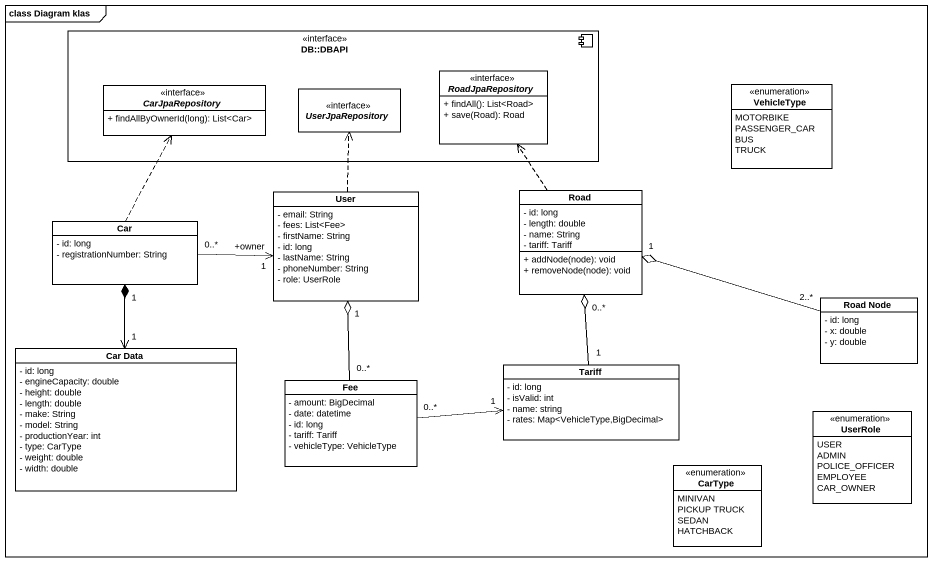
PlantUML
@startuml
mainframe class Diagram klas
hide circle
hide empty members
skinparam classAttributeIconSize 0
component "DB::DBAPI" as DB_DBAPI <<interface>> {
  interface RoadJpaRepository {
    + findAll(): List<Road>
    + save(Road): Road
  }
  interface CarJpaRepository {
    + findAllByOwnerId(long): List<Car>
  }
  interface UserJpaRepository
}
enum VehicleType {
  MOTORBIKE
  PASSENGER_CAR
  BUS
  TRUCK
}
class Road {
  - id: long
  - length: double
  - name: String
  - tariff: Tariff
  + addNode(node): void
  + removeNode(node): void
}
class Car {
  - id: long
  - registrationNumber: String
}
class User {
  - email: String
  - fees: List<Fee>
  - firstName: String
  - id: long
  - lastName: String
  - phoneNumber: String
  - role: UserRole
}
class "Road Node" as Road_Node {
  - id: long
  - x: double
  - y: double
}
class "Car Data" as Car_Data {
  - id: long
  - engineCapacity: double
  - height: double
  - length: double
  - make: String
  - model: String
  - productionYear: int
  - type: CarType
  - weight: double
  - width: double
}
class Fee {
  - amount: BigDecimal
  - date: datetime
  - id: long
  - tariff: Tariff
  - vehicleType: VehicleType
}
class Tariff {
  - id: long
  - isValid: int
  - name: string
  - rates: Map<VehicleType,BigDecimal>
}
enum UserRole {
  USER
  ADMIN
  POLICE_OFFICER
  EMPLOYEE
  CAR_OWNER
}
enum CarType {
  MINIVAN
  PICKUP TRUCK
  SEDAN
  HATCHBACK
}
Road .up.> RoadJpaRepository
Car .up.> CarJpaRepository
Car "0..*" -right-> "+owner\n1" User
User .up.> UserJpaRepository
Road_Node "2..*" -left-o "1" Road
Car_Data "1" <-up-* "1" Car
Fee "0..*" -up-o "1" User
Fee "0..*" -right-> "1" Tariff
Tariff "1" -up-o "0..*" Road
@enduml
